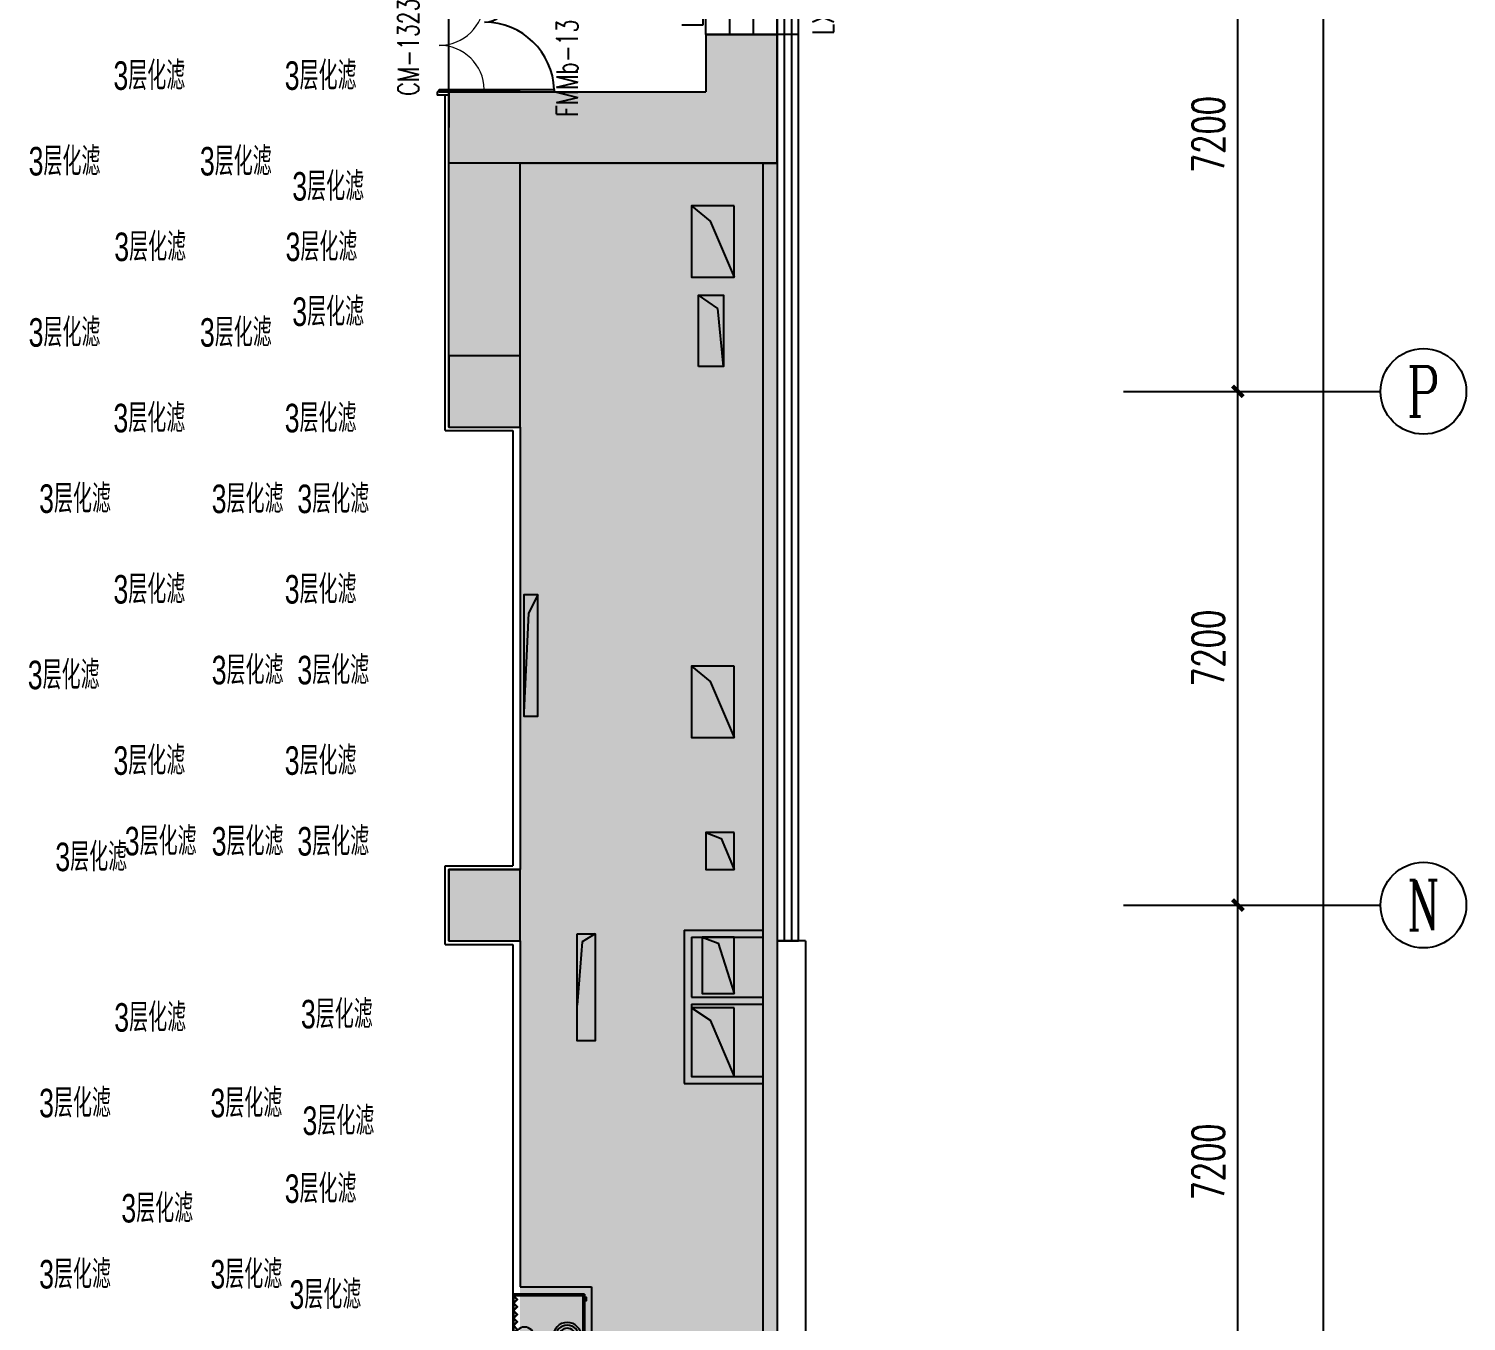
# Model space of a CAD drawing. Header units: millimetres. Extents: x -8492 to 79556, y -19137 to 79219.
# Drawn here: x 59416 to 79556, y 37368 to 55483 of the extents above; entities that cross this region are included whole.
import ezdxf
from ezdxf.enums import TextEntityAlignment as Align

# ---------------------------------------------------------------- set-up
doc = ezdxf.new("R2010")
doc.units = ezdxf.units.MM
doc.header["$LTSCALE"] = 10
doc.header["$MEASUREMENT"] = 0
for name, color, linetype in [('F3建筑平面图.优秀版$0$AXIS_TEXT', 8, 'Continuous'), ('F3建筑平面图.优秀版$0$PUB_HATCH', 8, 'Continuous'), ('F3建筑平面图.优秀版$0$X01A-L0300$0$A-WALL-3（out）', 8, 'Continuous'), ('F3建筑平面图.优秀版$0$X01A-L0300$0$A-WALL-8', 8, 'Continuous'), ('F3建筑平面图.优秀版$0$X01A-L0300$0$AXIS', 8, 'Continuous'), ('F3建筑平面图.优秀版$0$X01A-L0300$0$AXIS_TEXT', 8, 'Continuous'), ('F3建筑平面图.优秀版$0$X01A-L0300$0$COLUMN', 8, 'Continuous'), ('F3建筑平面图.优秀版$0$X01A-L0300$0$CURTWALL', 8, 'Continuous'), ('F3建筑平面图.优秀版$0$X01A-L0300$0$DOOR_FIRE', 8, 'Continuous'), ('F3建筑平面图.优秀版$0$X01A-L0300$0$DOOR_FIRE_TEXT', 8, 'Continuous'), ('F3建筑平面图.优秀版$0$X01A-L0300$0$Emergency Eye-washer', 8, 'Continuous'), ('F3建筑平面图.优秀版$0$X01A-L0300$0$GROUND', 8, 'Continuous'), ('F3建筑平面图.优秀版$0$X01A-L0300$0$H-楼板洞', 8, 'Continuous'), ('F3建筑平面图.优秀版$0$X01A-L0300$0$L-WALL-HOLE', 8, 'Continuous'), ('F3建筑平面图.优秀版$0$X01A-L0300$0$PP-FLOOR-HOLE', 8, 'Continuous'), ('F3建筑平面图.优秀版$0$X01A-L0300$0$PUB_HATCH', 8, 'Continuous'), ('F3建筑平面图.优秀版$0$X01A-L0300$0$W-板洞', 8, 'Continuous'), ('F3建筑平面图.优秀版$0$X01A-L0300$0$WALL', 8, 'Continuous'), ('F3建筑平面图.优秀版$0$X01A-L0300$0$X1AA-L2000$0$WINDOW', 8, 'Continuous'), ('F3建筑平面图.优秀版$0$X01A-L0300$0$X1AA-L2000$0$WINDOW_TEXT', 8, 'Continuous'), ('F3建筑平面图.优秀版$0$X01A-L0300$0$X1AA-L3000$0$a-wall-4', 8, 'Continuous'), ('F3建筑平面图.优秀版$0$X01A-L0300$0$X1AA-L3000$0$A-格栅板', 8, 'Continuous'), ('F3建筑平面图.优秀版$0$X01A-L0300$0$X1AA-L3000$0$WINDOW', 8, 'Continuous'), ('F3建筑平面图.优秀版$0$X01A-L0300$0$X1AA-L3000$0$WINDOW_TEXT', 8, 'Continuous')]:
    doc.layers.add(name, color=color, linetype=linetype)
doc.styles.add('F3建筑平面图.优秀版$0$COMPLEX', font='COMPLEX')
doc.styles.add('F3建筑平面图.优秀版$0$X01A-L0300$0$_TCH_AXIS', font='COMPLEX', dxfattribs={"bigfont": 'GBCBIG'})
doc.styles.add('F3建筑平面图.优秀版$0$X01A-L0300$0$_TCH_DIM_T3', font='SIMPLEX', dxfattribs={"width": 0.705882, "bigfont": 'GBCBIG'})
doc.styles.add('F3建筑平面图.优秀版$0$X01A-L0300$0$_TCH_WINDOW', font='SIMPLEX', dxfattribs={"height": 3.5, "bigfont": 'GBCBIG'})
doc.styles.add('F3建筑平面图.优秀版$0$X01A-L0300$0$X1AA-L2000$0$_TCH_WINDOW', font='SIMPLEX', dxfattribs={"height": 3.5, "bigfont": 'GBCBIG'})
doc.styles.add('F3建筑平面图.优秀版$0$X01A-L0300$0$X1AA-L3000$0$_TCH_WINDOW', font='SIMPLEX', dxfattribs={"height": 3.5, "bigfont": 'GBCBIG'})
doc.styles.add('HC_INT', font='HC_HZ.shx', dxfattribs={"width": 0.7, "bigfont": 'HC_TXT.SHX'})
doc.dimstyles.new('F3建筑平面图.优秀版$0$X01A-L0300$0$_TCH_ARCH&&150', dxfattribs={"dimtxt": 446.25, "dimasz": 150, "dimexe": 375, "dimexo": 450, "dimgap": 189.375, "dimtad": 1, "dimdec": 0, "dimzin": 0, "dimdsep": 46, "dimtxsty": 'F3建筑平面图.优秀版$0$X01A-L0300$0$_TCH_DIM_T3', "dimblk": 'F3建筑平面图.优秀版$0$X01A-L0300$0$_ArchTick', "dimcen": 0.09, "dimclrt": 7, "dimazin": 2, "dimtfac": 1, "dimtdec": 0, "dimtix": 1, "dimtmove": 2, "dimatfit": 3, "dimfxl": 1, "dimtolj": 1, "dimtzin": 0, "dimarcsym": 0})

# ---------------------------------------------------------------- blocks, each defined once
blk = doc.blocks.new('F3建筑平面图.优秀版$0$X01A-L0300$0$XF1L10-PP-IW-PIP-LK$0$shower room')
for p, q in [((230, 590), (-760, 590)), ((-754, 467), (-702, 519)), ((-754, 362), (-702, 414)), ((-754, 257), (-702, 310)), ((-754, 153), (-702, 205)), ((-754, 48), (-702, 100)), ((-566, 27), (-593, 27)), ((-396, 62), (-395, 63)), ((-394, 63), (-395, 63)), ((-209, 63), (-394, 63)), ((-394, 55), (-393, 55)), ((-394, 55), (-394, 55)), ((-209, 55), (-394, 55)), ((-302, 55), (-302, 63)), ((-210, 63), (-209, 63)), ((-210, 56), (-210, 56)), ((-209, 63), (-209, 63)), ((-209, 55), (-209, 55)), ((-207, 63), (-208, 63)), ((-207, 56), (-208, 55)), ((-207, 63), (-207, 62)), ((-206, 62), (-207, 62)), ((-206, 57), (-207, 56)), ((-207, 56), (-207, 56)), ((-161, 19), (-44, 19)), ((-32, -27), (-32, 27)), ((-754, -57), (-702, -4)), ((-754, -161), (-702, -109)), ((-566, -27), (-593, -27)), ((-754, -266), (-702, -214)), ((-754, -371), (-702, -318)), ((-754, -475), (-702, -423)), ((-754, -580), (-702, -528)), ((220, -510), (240, -510)), ((240, -550), (220, -550)), ((270, -514), (224, -514)), ((224, -546), (270, -546))]:
    blk.add_line(p, q)
at = {"flags": 128}
blk.add_lwpolyline([(240, -600), (-760, -600), (-760, 600), (240, 600)], close=True, dxfattribs=at)
for points in [[(-760, -590), (230, -590), (230, 590)], [(-702, 527), (-702, 527), (-758, 471), (-754, 467)], [(-702, 423), (-702, 423), (-758, 366), (-754, 362)], [(-754, 571), (-702, 519), (-697, 523), (-754, 580), (-754, 580)], [(-754, 467), (-702, 414), (-697, 418), (-754, 475), (-754, 475)], [(220, -580), (220, 580), (-750, 580), (-750, -580), (220, -580)], [(-702, 318), (-702, 318), (-758, 261), (-754, 257)], [(-702, 213), (-702, 213), (-758, 157), (-754, 153)], [(-754, 362), (-702, 310), (-697, 314), (-754, 370), (-754, 370)], [(-754, 257), (-702, 205), (-697, 209), (-754, 266), (-754, 266)], [(-182, 341), (-182, 341), (-275, 0), (-275, 0)], [(-182, 0), (-182, 341), (-182, 341)], [(-702, 109), (-702, 109), (-758, 52), (-754, 48)], [(-754, 153), (-702, 100), (-697, 104), (-754, 161), (-754, 161)], [(-754, 48), (-702, -4), (-697, 0), (-754, 56), (-754, 56)], [(-702, 4), (-702, 4), (-754, -48)], [(-396, 62), (-396, 62), (-397, 60)], [(-396, 56), (-396, 57), (-397, 58), (-397, 59), (-397, 60)], [(-393, 55), (-394, 55), (-394, 55), (-395, 56), (-395, 56), (-395, 57), (-396, 57), (-396, 58), (-396, 59), (-396, 59), (-396, 60), (-396, 61), (-395, 62), (-395, 62), (-395, 62), (-395, 63), (-394, 63)], [(-396, 56), (-395, 56), (-394, 55)], [(-394, 63), (-393, 63), (-393, 63), (-393, 63), (-393, 63), (-393, 63), (-393, 63), (-392, 62), (-392, 60), (-392, 60), (-392, 59), (-392, 59), (-392, 57), (-392, 56), (-393, 56), (-393, 55), (-393, 55), (-393, 55), (-393, 55)], [(-384, 60), (-384, 59), (-384, 59), (-384, 58), (-384, 57), (-384, 56), (-384, 56), (-385, 56), (-385, 55), (-385, 55), (-385, 55), (-386, 55), (-386, 55), (-386, 55), (-387, 56), (-387, 56), (-387, 57), (-388, 57), (-388, 58), (-388, 59), (-388, 59), (-388, 60), (-388, 61), (-387, 62), (-387, 62), (-387, 62), (-387, 63), (-386, 63), (-386, 63), (-385, 63), (-385, 63), (-385, 63), (-385, 63), (-385, 63), (-384, 62), (-384, 62), (-384, 60)], [(-275, 0), (-275, 0), (-182, 0), (-182, 0)], [(-207, 58), (-207, 57), (-208, 57), (-208, 56), (-208, 56), (-209, 55), (-210, 55), (-211, 55), (-211, 55), (-212, 55), (-212, 55), (-213, 56), (-213, 56), (-213, 56), (-214, 57), (-215, 58), (-215, 59), (-215, 59), (-215, 60), (-214, 62), (-213, 62), (-213, 63), (-213, 63), (-212, 63), (-212, 63), (-211, 63), (-210, 63), (-210, 63), (-209, 63), (-208, 62), (-208, 62), (-208, 62), (-207, 61), (-207, 60), (-207, 59), (-207, 59), (-207, 58)], [(-215, 58), (-215, 59), (-215, 59), (-215, 60), (-215, 61), (-214, 62), (-214, 62), (-214, 62), (-214, 63), (-213, 63), (-212, 63), (-212, 63), (-212, 63), (-212, 63), (-211, 63), (-211, 62), (-211, 60), (-211, 60), (-211, 59), (-211, 59), (-211, 57), (-211, 56), (-212, 56), (-212, 55), (-212, 55), (-212, 55), (-213, 55), (-213, 55), (-214, 56), (-214, 56), (-214, 57), (-214, 57), (-215, 58)], [(-210, 57), (-210, 59), (-210, 57), (-210, 59), (-210, 60), (-210, 62), (-210, 62), (-210, 63)], [(-210, 63), (-210, 63), (-210, 63)], [(-210, 57), (-210, 56), (-210, 56)], [(-210, 56), (-210, 55), (-209, 55)], [(-209, 63), (-209, 63), (-208, 63)], [(-209, 55), (-209, 55), (-208, 55)], [(-206, 62), (-206, 60), (-205, 59)], [(-206, 57), (-206, 58), (-205, 59)], [(-758, -52), (-702, -109), (-697, -105), (-754, -48), (-758, -52)], [(-758, -157), (-702, -214), (-697, -209), (-754, -153), (-758, -157)], [(-702, -101), (-702, -101), (-754, -153)], [(-161, -19), (-161, -19), (-44, -19), (-44, -19)], [(-702, -205), (-702, -205), (-758, -262), (-754, -266)], [(-758, -366), (-702, -423), (-697, -419), (-754, -362), (-758, -366)], [(-754, -266), (-702, -318), (-697, -314), (-754, -258), (-754, -258)], [(-702, -310), (-702, -310), (-754, -362)], [(-758, -471), (-702, -528), (-697, -523), (-754, -467), (-758, -471)], [(-702, -519), (-702, -519), (-758, -576), (-754, -580)], [(-702, -415), (-702, -415), (-754, -467)], [(-246, -600), (-246, -597), (-245, -597), (-241, -597), (-236, -597), (-230, -597), (-224, -597), (-219, -597), (-215, -597), (-214, -597), (-214, -600)], [(224, -514), (224, -515), (224, -519), (224, -524), (224, -530), (224, -536), (224, -541), (224, -545), (224, -546)], [(240, -510), (270, -510), (270, -512), (270, -516), (270, -522), (270, -530), (270, -538), (270, -544), (270, -548), (270, -550), (240, -550)]]:
    blk.add_lwpolyline(points, dxfattribs=at)
for points in [[(-554, -27), (-566, -27), (-566, 27), (-554, 27)], [(-243, -19), (-554, -19), (-554, 19), (-243, 19)], [(-297, 0), (-306, 0), (-306, 59), (-297, 59)], [(-161, -21), (-243, -21), (-243, 21), (-161, 21)]]:
    blk.add_lwpolyline(points, close=True)
blk.add_lwpolyline([(-13, -27), (-44, -27), (-44, 27), (-14, 27)])
for centre, radius in [((-598, 0), 136), ((-598, 0), 27.4), ((-598, 0), 26), ((-598, 0), 23.5), ((-598, 0), 18.5), ((-302, 59), 4.14), ((0, 0), 200), ((0, 0), 163), ((0, 0), 120), ((0, 0), 30), ((0, 0), 27), ((0, 0), 25.5), ((0, 0), 23), ((0, 0), 18.5)]:
    blk.add_circle(centre, radius)
blk = doc.blocks.new('F3建筑平面图.优秀版$0$X01A-L0300$0$A$C1ad6b742')
at = {"layer": 'F3建筑平面图.优秀版$0$X01A-L0300$0$Emergency Eye-washer', "xscale": -1, "rotation": 180}
blk.add_blockref('F3建筑平面图.优秀版$0$X01A-L0300$0$XF1L10-PP-IW-PIP-LK$0$shower room', (66960, -31850), dxfattribs=at)
blk = doc.blocks.new('F3建筑平面图.优秀版$0$X01A-L0300$0$A$C407b7fa1')
at = {"layer": 'F3建筑平面图.优秀版$0$X01A-L0300$0$H-楼板洞'}
for points in [[(69300, -16000), (68700, -16000), (68700, -17000), (69300, -17000)], [(69300, -22450), (68700, -22450), (68700, -23450), (69300, -23450)], [(69300, -24780), (68900, -24780), (68900, -25300), (69300, -25300)], [(69300, -26250), (68850, -26250), (68850, -27040), (69300, -27040)], [(69300, -27240), (68700, -27240), (68700, -28200), (69300, -28200)]]:
    blk.add_lwpolyline(points, close=True, dxfattribs=at)
for points in [[(68700, -16000), (68961, -16214), (69300, -17000)], [(68700, -22450), (68961, -22664), (69300, -23450)], [(68900, -24780), (69118, -24864), (69300, -25300)], [(68850, -26250), (69077, -26334), (69300, -27040)], [(68700, -27240), (68961, -27414), (69300, -28200)]]:
    blk.add_lwpolyline(points, dxfattribs=at)
blk = doc.blocks.new('F3建筑平面图.优秀版$0$X01A-L0300$0$_ArchTick')
at = {"color": 0, "linetype": 'ByBlock', "const_width": 0.4}
blk.add_lwpolyline([(-0.5, -0.5), (0.5, 0.5)], dxfattribs=at)
blk = doc.blocks.new('*D237')
at = {"layer": 'F3建筑平面图.优秀版$0$X01A-L0300$0$AXIS', "color": 0, "lineweight": -2, "transparency": 16777216}
for p, q in [((75456, 43200), (76731, 43200)), ((76356, 36000), (76356, 43200)), ((75456, 36000), (76731, 36000))]:
    blk.add_line(p, q, dxfattribs=at)
at = {"layer": 'F3建筑平面图.优秀版$0$X01A-L0300$0$AXIS', "color": 0, "lineweight": -2, "transparency": 16777216, "xscale": 150, "yscale": 150, "zscale": 150}
for p, rotation in [((76356, 43200), 90), ((76356, 36000), 270)]:
    blk.add_blockref('F3建筑平面图.优秀版$0$X01A-L0300$0$_ArchTick', p, dxfattribs=dict(at, rotation=rotation))
at = {"layer": 'F3建筑平面图.优秀版$0$X01A-L0300$0$AXIS', "color": 7, "transparency": 16777216, "insert": (75943, 39600), "char_height": 446.2, "attachment_point": 5, "rotation": 90, "style": 'F3建筑平面图.优秀版$0$X01A-L0300$0$_TCH_DIM_T3'}
blk.add_mtext('\\A1;7200', dxfattribs=at)
blk = doc.blocks.new('*D238')
at = {"layer": 'F3建筑平面图.优秀版$0$X01A-L0300$0$AXIS', "color": 0, "lineweight": -2, "transparency": 16777216}
for p, q in [((75456, 50400), (76731, 50400)), ((76356, 43200), (76356, 50400)), ((75456, 43200), (76731, 43200))]:
    blk.add_line(p, q, dxfattribs=at)
at = {"layer": 'F3建筑平面图.优秀版$0$X01A-L0300$0$AXIS', "color": 0, "lineweight": -2, "transparency": 16777216, "xscale": 150, "yscale": 150, "zscale": 150}
for p, rotation in [((76356, 50400), 90), ((76356, 43200), 270)]:
    blk.add_blockref('F3建筑平面图.优秀版$0$X01A-L0300$0$_ArchTick', p, dxfattribs=dict(at, rotation=rotation))
at = {"layer": 'F3建筑平面图.优秀版$0$X01A-L0300$0$AXIS', "color": 7, "transparency": 16777216, "insert": (75943, 46800), "char_height": 446.2, "attachment_point": 5, "rotation": 90, "style": 'F3建筑平面图.优秀版$0$X01A-L0300$0$_TCH_DIM_T3'}
blk.add_mtext('\\A1;7200', dxfattribs=at)
blk = doc.blocks.new('*D239')
at = {"layer": 'F3建筑平面图.优秀版$0$X01A-L0300$0$AXIS', "color": 0, "lineweight": -2, "transparency": 16777216}
for p, q in [((75456, 57600), (76731, 57600)), ((76356, 50400), (76356, 57600)), ((75456, 50400), (76731, 50400))]:
    blk.add_line(p, q, dxfattribs=at)
at = {"layer": 'F3建筑平面图.优秀版$0$X01A-L0300$0$AXIS', "color": 0, "lineweight": -2, "transparency": 16777216, "xscale": 150, "yscale": 150, "zscale": 150}
for p, rotation in [((76356, 57600), 90), ((76356, 50400), 270)]:
    blk.add_blockref('F3建筑平面图.优秀版$0$X01A-L0300$0$_ArchTick', p, dxfattribs=dict(at, rotation=rotation))
at = {"layer": 'F3建筑平面图.优秀版$0$X01A-L0300$0$AXIS', "color": 7, "transparency": 16777216, "insert": (75943, 54000), "char_height": 446.2, "attachment_point": 5, "rotation": 90, "style": 'F3建筑平面图.优秀版$0$X01A-L0300$0$_TCH_DIM_T3'}
blk.add_mtext('\\A1;7200', dxfattribs=at)
blk = doc.blocks.new('*D242')
at = {"layer": 'F3建筑平面图.优秀版$0$X01A-L0300$0$AXIS', "color": 0, "lineweight": -2, "transparency": 16777216}
for p, q in [((75456, 69900), (77931, 69900)), ((77556, -3100), (77556, 69900)), ((75456, -3100), (77931, -3100))]:
    blk.add_line(p, q, dxfattribs=at)
at = {"layer": 'F3建筑平面图.优秀版$0$X01A-L0300$0$AXIS', "color": 0, "lineweight": -2, "transparency": 16777216, "xscale": 150, "yscale": 150, "zscale": 150}
for p, rotation in [((77556, 69900), 90), ((77556, -3100), 270)]:
    blk.add_blockref('F3建筑平面图.优秀版$0$X01A-L0300$0$_ArchTick', p, dxfattribs=dict(at, rotation=rotation))
at = {"layer": 'F3建筑平面图.优秀版$0$X01A-L0300$0$AXIS', "color": 7, "transparency": 16777216, "insert": (77143, 33400), "char_height": 446.2, "attachment_point": 5, "rotation": 90, "style": 'F3建筑平面图.优秀版$0$X01A-L0300$0$_TCH_DIM_T3'}
blk.add_mtext('\\A1;73000', dxfattribs=at)
blk = doc.blocks.new('F3建筑平面图.优秀版$0$_AXISO')
blk.add_circle((0, 0), 0.5)
at = {"layer": 'F3建筑平面图.优秀版$0$AXIS_TEXT', "style": 'F3建筑平面图.优秀版$0$COMPLEX', "width": 1.041667}
blk.add_attdef('A', text='', height=0.56, dxfattribs=at).set_placement((-0.25, -0.28), (0.25, -0.28), align=Align.FIT)
blk = doc.blocks.new('F3建筑平面图.优秀版$0$X01A-L0300$0$X1AA-L2000$0$$WINLIB2D$00000001')
at = {"color": 0}
for points in [[(-0.5, 0.5), (-0.5, -0.5)], [(-0.5, 0.5), (0.5, 0.5)], [(0.5, -0.5), (0.5, 0.5)], [(0.5, 0.167), (-0.5, 0.167)], [(0.5, -0.167), (-0.5, -0.167)], [(-0.5, -0.5), (0.5, -0.5)]]:
    blk.add_lwpolyline(points, dxfattribs=at)
blk = doc.blocks.new('F3建筑平面图.优秀版$0$_FZH')
blk.add_lwpolyline([(-0.5, -0.5), (0.5, -0.5), (0.5, 0.5), (-0.5, 0.5)], close=True)
at = {"layer": 'F3建筑平面图.优秀版$0$PUB_HATCH'}
blk.add_solid([(-0.5, -0.5), (0.5, -0.5), (-0.5, 0.5), (0.5, 0.5)], dxfattribs=at)
blk = doc.blocks.new('F3建筑平面图.优秀版$0$X01A-L0300$0$X1AA-L3000$0$$DorLib2D$00000002')
for p, q in [((-0.5, 0), (-0.5, 0.4875)), ((-0.475, 0.4875), (-0.5, 0.4875)), ((-0.475, 0), (-0.475, 0.4875)), ((0.475, 0), (0.475, 0.4875)), ((0.475, 0.4875), (0.5, 0.4875)), ((0.5, 0), (0.5, 0.4875)), ((-0.5, 0), (-0.475, 0)), ((0.5, 0), (0.475, 0))]:
    blk.add_line(p, q)
at = {"lineweight": 13}
for centre, start, end in [((-0.4875, 0), 0, 88.53072), ((0.4875, 0), 91.46928, 180)]:
    blk.add_arc(centre, 0.4875, start, end, dxfattribs=at)
blk = doc.blocks.new('F3建筑平面图.优秀版$0$X01A-L0300$0$$DorLib2D$00000225')
at = {"color": 0}
for p, q in [((0.475, -0.001), (0.475, 0.752)), ((0.475, 0.752), (0.5, 0.752)), ((0.5, -0.001), (0.5, 0.752)), ((-0.5, 0), (-0.5, 0.252)), ((-0.475, 0.252), (-0.5, 0.252)), ((-0.475, 0), (-0.475, 0.252)), ((-0.475, 0), (-0.5, 0)), ((0.475, -0.001), (0.5, -0.001))]:
    blk.add_line(p, q, dxfattribs=at)
for centre, radius, start, end in [((0.505, -0.002), 0.755, 92.2493, 179.7238), ((-0.501, 0.003), 0.251, 359.7899, 84.0974)]:
    blk.add_arc(centre, radius, start, end, dxfattribs=at)
blk = doc.blocks.new('F3建筑平面图.优秀版')
at = {"layer": 'F3建筑平面图.优秀版$0$X01A-L0300$0$PUB_HATCH'}
for points in [[(69899.982, 53599.971), (69899.992, 55399.998), (68899.992, 55400.003), (68899.987, 54599.978)], [(66299.967, 54599.997), (65299.967, 54600.006), (65299.962, 54100.006), (65966.629, 54100)], [(65966.629, 54100), (66299.958, 53599.997), (69899.982, 53599.971), (68899.987, 54599.978), (66299.967, 54599.997)], [(65900.916, 50900), (66299.933, 50900), (66299.958, 53599.997), (65966.629, 54100), (65299.962, 54100.006), (65299.933, 50900.006)], [(69699.982, 53599.971), (69699.982, 35300), (69899.982, 35300), (69899.982, 53599.971)]]:
    blk.add_hatch(color=256, dxfattribs=at).paths.add_polyline_path(points)
at = {"layer": 'F3建筑平面图.优秀版$0$X01A-L0300$0$X1AA-L3000$0$A-格栅板'}
h = blk.add_hatch(dxfattribs=at)
h.set_pattern_fill('虚线方格', color=256, scale=200)
h.set_pattern_definition([(360, (16, -6e-08), (5e-14, 200), [36, -30, 36, -30, 36, -32]), (90, (200, 16), (-200, 6e-14), [36, -30, 36, -30, 36, -32])])
h.paths.add_polyline_path([(66299.996, 53575.004), (69699.982, 53575.004), (69699.971, 23949.999), (66300.005, 23950.001)])
at = {"layer": 'F3建筑平面图.优秀版$0$X01A-L0300$0$A-WALL-3（out）'}
for p, q in [((69900, 42700), (69900, 25650)), ((70300, 42700), (69900, 42700)), ((70300, 42700), (70300, 25650))]:
    blk.add_line(p, q, dxfattribs=at)
at = {"layer": 'F3建筑平面图.优秀版$0$X01A-L0300$0$A-WALL-8'}
for p, q in [((66200, 49850), (66200, 43750)), ((66300, 49900), (66300, 43700)), ((66300, 42700), (66300, 37850)), ((68600, 42850), (68600, 41860)), ((68600, 42850), (69700.001, 42849.999)), ((68700, 42750), (68700, 41910)), ((68700, 42750), (69700.001, 42749.999)), ((69700.001, 42849.999), (69700.001, 42749.999)), ((66200, 42650), (66200, 37800)), ((68700, 41910), (69700.001, 41909.999)), ((69700.001, 41909.999), (69700.001, 41809.999)), ((68600, 41860), (68600, 40700)), ((68700, 41810), (68700, 40800)), ((68700, 41810), (69700.001, 41809.999)), ((68600, 40700), (69700.001, 40700)), ((68700, 40800), (69700.001, 40800)), ((69700.001, 40800), (69700.001, 40700)), ((66200, 37800), (66200, 37750)), ((66300, 37750), (66200, 37750)), ((66300, 37850), (67300, 37850)), ((66300, 37750), (67200, 37750)), ((66300, 37750), (66300, 37750)), ((67200, 37750), (67200, 36550)), ((67300, 37850), (67300, 36450))]:
    blk.add_line(p, q, dxfattribs=at)
at = {"layer": 'F3建筑平面图.优秀版$0$X01A-L0300$0$AXIS'}
for p, q in [((74755.76, 50400), (78355.76, 50400)), ((74755.76, 43200), (78355.76, 43200))]:
    blk.add_line(p, q, dxfattribs=at)
at = {"layer": 'F3建筑平面图.优秀版$0$X01A-L0300$0$CURTWALL'}
for p, q in [((70199.982, 55400), (69899.982, 55400)), ((69899.982, 55400), (69899.982, 42700)), ((69999.982, 55400), (69999.982, 42700)), ((70099.982, 55400), (70099.982, 42700)), ((70199.982, 42700), (70199.982, 55400)), ((69899.982, 42700), (70199.982, 42700))]:
    blk.add_line(p, q, dxfattribs=at)
at = {"layer": 'F3建筑平面图.优秀版$0$X01A-L0300$0$GROUND'}
blk.add_lwpolyline([(65300, 69499.981), (74150.001, 69499.944), (74149.969, 61950), (69900.027, 61950.023), (69899.966, 53599.971), (65299.958, 53600.004)], close=True, dxfattribs=at)
at = {"layer": 'F3建筑平面图.优秀版$0$X01A-L0300$0$L-WALL-HOLE'}
blk.add_lwpolyline([(66549.998, 47549.969), (66349.998, 47549.969), (66349.998, 45849.969), (66549.998, 45849.969), (66549.998, 47549.969), (66416.994, 47291.564), (66349.998, 45899.969)], dxfattribs=at)
at = {"layer": 'F3建筑平面图.优秀版$0$X01A-L0300$0$PP-FLOOR-HOLE'}
blk.add_lwpolyline([(67099.503, 42800.116), (67349.503, 42800.116), (67349.503, 41300.116), (67099.503, 41300.116)], close=True, dxfattribs=at)
blk.add_lwpolyline([(67349.503, 42800.116), (67168.026, 42684.634), (67099.503, 41800.116)], dxfattribs=at)
at = {"layer": 'F3建筑平面图.优秀版$0$X01A-L0300$0$W-板洞'}
for p, q in [((69070.719, 51560.966), (68800, 51750)), ((69150, 50750), (69070.719, 51560.966))]:
    blk.add_line(p, q, dxfattribs=at)
blk.add_lwpolyline([(68800, 50750), (68800, 51750), (69150, 51750), (69150, 50750)], close=True, dxfattribs=at)
at = {"layer": 'F3建筑平面图.优秀版$0$X01A-L0300$0$WALL'}
for p, q in [((68899.992, 55400.003), (68899.987, 54599.978)), ((69899.992, 55399.998), (68899.992, 55400.003)), ((69899.982, 53599.971), (69899.992, 55399.998)), ((65299.967, 54600.006), (65299.962, 54100.006)), ((66299.967, 54599.997), (65299.967, 54600.006)), ((66299.967, 54599.997), (68899.987, 54599.978)), ((65299.933, 50900.006), (65299.962, 54100.006)), ((66299.933, 50899.996), (66299.958, 53599.997)), ((66299.958, 53599.997), (69899.982, 53599.971)), ((69699.982, 53599.971), (69699.982, 35300)), ((69899.982, 53599.971), (69699.982, 53599.971)), ((69899.982, 53599.971), (69899.982, 35300)), ((65299.933, 50900.006), (65300, 50900.006))]:
    blk.add_line(p, q, dxfattribs=at)
at = {"layer": 'F3建筑平面图.优秀版$0$X01A-L0300$0$X1AA-L3000$0$a-wall-4'}
for p, q in [((65189.96, 54600.006), (65139.96, 54600.006)), ((65139.96, 54600.006), (65139.96, 54550.006)), ((65439.921, 54600.006), (65189.96, 54600.006)), ((65299.96, 50925), (65299.961, 54600.011)), ((65299.966, 54550.006), (65139.96, 54550.006)), ((65249.96, 50925), (65249.961, 54550.011)), ((65250, 50925), (65249.96, 50925)), ((65250, 49850), (65250, 50925)), ((65300, 49900), (65300, 50925)), ((65250, 49850), (66200, 49850)), ((65300, 49900), (66300, 49900)), ((65250, 42650), (65250, 43750)), ((65250, 43750), (66200, 43750)), ((65300, 42700), (65300, 43700)), ((65300, 43700), (66300, 43700)), ((65300, 42700), (66300, 42700)), ((65250, 42650), (66200, 42650))]:
    blk.add_line(p, q, dxfattribs=at)
blk.add_blockref('F3建筑平面图.优秀版$0$X01A-L0300$0$A$C407b7fa1', (0, 69000))
at = {"layer": 'F3建筑平面图.优秀版$0$X01A-L0300$0$AXIS'}
ref = blk.add_blockref('F3建筑平面图.优秀版$0$_AXISO', (78955.76, 50400), dxfattribs=dict(at, xscale=1200, yscale=1200, zscale=1200))
ref.add_attrib('A', 'P', dxfattribs={"layer": 'F3建筑平面图.优秀版$0$X01A-L0300$0$AXIS_TEXT', "height": 698.922, "style": 'F3建筑平面图.优秀版$0$X01A-L0300$0$_TCH_AXIS', "width": 0.823529}).set_placement((78722.786, 50050.539), (79188.734, 50050.539), align=Align.FIT)
ref = blk.add_blockref('F3建筑平面图.优秀版$0$_AXISO', (78955.76, 43200), dxfattribs=dict(at, xscale=1200, yscale=1200, zscale=1200))
ref.add_attrib('A', 'N', dxfattribs={"layer": 'F3建筑平面图.优秀版$0$X01A-L0300$0$AXIS_TEXT', "height": 698.922, "style": 'F3建筑平面图.优秀版$0$X01A-L0300$0$_TCH_AXIS', "width": 0.736842}).set_placement((78722.786, 42850.539), (79188.734, 42850.539), align=Align.FIT)
at = {"layer": 'F3建筑平面图.优秀版$0$X01A-L0300$0$COLUMN', "xscale": 1000, "yscale": 1000, "zscale": 1000, "rotation": 89.99999999999999}
for p in [(65800, 50400), (65800, 43200)]:
    blk.add_blockref('F3建筑平面图.优秀版$0$_FZH', p, dxfattribs=at)
at = {"layer": 'F3建筑平面图.优秀版$0$X01A-L0300$0$DOOR_FIRE'}
ref = blk.add_blockref('F3建筑平面图.优秀版$0$X01A-L0300$0$$DorLib2D$00000225', (65799.933, 55249.997), dxfattribs=dict(at, xscale=-1300, yscale=-1300, zscale=1000, rotation=89.99947359237434))
ref.add_attrib('A', 'FMMb-1323E', (67107.199, 54249.993), dxfattribs={"layer": 'F3建筑平面图.优秀版$0$X01A-L0300$0$DOOR_FIRE_TEXT', "height": 297.5, "rotation": 89.9994736, "style": 'F3建筑平面图.优秀版$0$X01A-L0300$0$_TCH_WINDOW', "width": 0.705882})
at = {"layer": 'F3建筑平面图.优秀版$0$X01A-L0300$0$GROUND'}
blk.add_blockref('F3建筑平面图.优秀版$0$X01A-L0300$0$A$C1ad6b742', (0, 69000), dxfattribs=at)
at = {"layer": 'F3建筑平面图.优秀版$0$X01A-L0300$0$X1AA-L2000$0$WINDOW'}
ref = blk.add_blockref('F3建筑平面图.优秀版$0$X01A-L0300$0$X1AA-L2000$0$$WINLIB2D$00000001', (69399.996, 56150.001), dxfattribs=dict(at, xscale=-1500, yscale=-1000, zscale=1000, rotation=269.9996873333699))
ref.add_attrib('A', 'LC-1515', (68863.746, 55499.999), dxfattribs={"layer": 'F3建筑平面图.优秀版$0$X01A-L0300$0$X1AA-L2000$0$WINDOW_TEXT', "height": 297.5, "rotation": 89.9996873, "style": 'F3建筑平面图.优秀版$0$X01A-L0300$0$X1AA-L2000$0$_TCH_WINDOW', "width": 0.705882})
ref = blk.add_blockref('F3建筑平面图.优秀版$0$X01A-L0300$0$X1AA-L2000$0$$WINLIB2D$00000001', (70049.982, 56150), dxfattribs=dict(at, xscale=-1500, yscale=300, zscale=300, rotation=270))
ref.add_attrib('A', 'LXC-1515', (70694.75, 55400), dxfattribs={"layer": 'F3建筑平面图.优秀版$0$X01A-L0300$0$X1AA-L2000$0$WINDOW_TEXT', "height": 297.5, "rotation": 90, "style": 'F3建筑平面图.优秀版$0$X01A-L0300$0$X1AA-L2000$0$_TCH_WINDOW', "width": 0.705882})
at = {"layer": 'F3建筑平面图.优秀版$0$X01A-L0300$0$X1AA-L3000$0$WINDOW'}
ref = blk.add_blockref('F3建筑平面图.优秀版$0$X01A-L0300$0$X1AA-L3000$0$$DorLib2D$00000002', (65164.96, 55250.006), dxfattribs=dict(at, xscale=-1300, yscale=-1300, zscale=50, rotation=89.99999999503629))
ref.add_attrib('A', 'CM-1323', (64882.829, 54545.005), dxfattribs={"layer": 'F3建筑平面图.优秀版$0$X01A-L0300$0$X1AA-L3000$0$WINDOW_TEXT', "height": 297.5, "rotation": 90, "style": 'F3建筑平面图.优秀版$0$X01A-L0300$0$X1AA-L3000$0$_TCH_WINDOW', "width": 0.705882})
at = {"layer": 'F3建筑平面图.优秀版$0$X01A-L0300$0$AXIS'}
for p1, p2, distance, picture, middle in [((75005.76, -3100), (75005.76, 69900), -2550, '*D242', (77143.26, 33400)), ((75005.76, 50400), (75005.76, 57600), -1350, '*D239', (75943.26, 54000)), ((75005.76, 43200), (75005.76, 50400), -1350, '*D238', (75943.26, 46800)), ((75005.76, 36000), (75005.76, 43200), -1350, '*D237', (75943.26, 39600))]:
    dim = blk.add_aligned_dim(p1=p1, p2=p2, distance=distance, dimstyle='F3建筑平面图.优秀版$0$X01A-L0300$0$_TCH_ARCH&&150', dxfattribs=at)
    dim.commit()
    dim.dimension.update_dxf_attribs({"geometry": picture, "text_midpoint": middle})

msp = doc.modelspace()

# ---------------------------------------------------------------- block references
msp.add_blockref('F3建筑平面图.优秀版', (0, 0))

# ---------------------------------------------------------------- texts
at = {"char_height": 400, "attachment_point": 1, "style": 'HC_INT'}
for insert in [(60602, 55026), (63002, 55026), (59414, 53826), (61814, 53826), (63108, 53474), (60614, 52626), (63014, 52626), (63108, 51717), (59414, 51426), (61814, 51426), (60602, 50226), (63002, 50226), (59561, 49097), (61979, 49094), (63179, 49094), (60602, 47826), (63002, 47826), (61979, 46694), (63179, 46694), (59402, 46626), (60602, 45426), (63002, 45426), (60761, 44297), (61979, 44294), (63179, 44294), (59788, 44076), (63229, 41872), (60614, 41826), (59561, 40626), (61961, 40626), (63251, 40378), (63002, 39426), (60713, 39152), (59561, 38227), (61961, 38227), (63068, 37942)]:
    msp.add_mtext_dynamic_manual_height_columns('3层化滤', width=1266.45, gutter_width=1, heights=[0], dxfattribs=dict(at, insert=insert))

doc.saveas('drawing.dxf')
